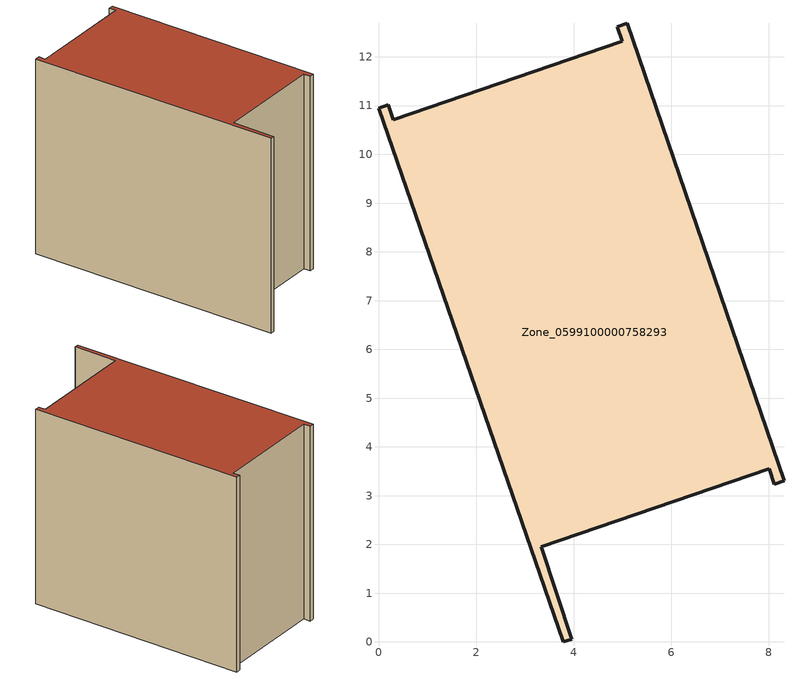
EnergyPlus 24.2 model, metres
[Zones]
Zone_0599100000758293
 floor ground (C_G): 8.32,3.31 8.12,3.24 8.01,3.55 3.33,1.95 3.96,0.06 3.79,0 0,10.94 0.2,11.01 0.31,10.71 5,12.31 4.9,12.62 5.1,12.69 z0
 wall outside (C_F): 3.96,0.06 3.33,1.95 8.01,3.55 8.12,3.24 8.32,3.31 5.1,12.69 4.9,12.62 5,12.31 0.31,10.71 0.2,11.01 0,10.94 3.79,0 3.96,0.06 z0:8.98
 roof outside (C_R): 8.32,3.31 5.1,12.69 4.9,12.62 5,12.31 0.31,10.71 0.2,11.01 0,10.94 3.79,0 3.96,0.06 3.33,1.95 8.01,3.55 8.12,3.24 z8.98
[BUILDING]
Pand.0599100000758293: North Axis=0; Terrain=City; Loads Convergence Tolerance Value=0.04; Temperature Convergence Tolerance Value=0.4; Solar Distribution=FullExterior; Maximum Number of Warmup Days=25; Minimum Number of Warmup Days=1
[Site:Location]
Rotterdam.The.Hague.AP_ZH_NLD Design_Conditions: Latitude=51.96; Longitude=4.45; Time Zone=1; Elevation=-4.5
[SITE:GROUNDTEMPERATURE:BUILDINGSURFACE]
18, 18, 18, 18, 18, 18, 18, 18, 18, 18, 18, 18
[MATERIAL] Thermal Absorptance=0.9; Solar Absorptance=0.7; Visible Absorptance=0.7
Name | Roughness | Thickness | Conductivity | Density | Specific Heat
G.TI.2006-2014 | MediumSmooth | 0.15 | 0.06 | 540 | 1210
F.TI.2006-2014 | Rough | 0.3 | 0.12 | 1920 | 840
R.TI.2006-2014 | MediumRough | 0.2 | 0.08 | 1500 | 1000
[CONSTRUCTION]
C_G: G.TI.2006-2014
C_F: F.TI.2006-2014
C_R: R.TI.2006-2014
[ZONE]
Zone_0599100000758293: Type=1; Multiplier=1; Ceiling Height=Autocalculate; Volume=Autocalculate; Floor Area=autocalculate; Part of Total Floor Area=Yes
[ZONEINFILTRATION:DESIGNFLOWRATE]
Infil_Zone_0599100000758293: Zone or ZoneList or Space or SpaceList=Zone_0599100000758293; Schedule=AlwaysOn; Design Flow Rate Calculation Method=Flow/Area; Flow Rate per Floor Area=0.0015; Constant Term Coefficient=1; Temperature Term Coefficient=0; Velocity Term Coefficient=0; Velocity Squared Term Coefficient=0
[HVACTEMPLATE:ZONE:IDEALLOADSAIRSYSTEM]
Zone_0599100000758293: Maximum Heating Supply Air Temperature=50; Minimum Cooling Supply Air Temperature=13; Maximum Heating Supply Air Humidity Ratio=0.0156; Minimum Cooling Supply Air Humidity Ratio=0.0077; Heating Limit=NoLimit; Cooling Limit=NoLimit; Dehumidification Control Type=ConstantSensibleHeatRatio; Cooling Sensible Heat Ratio=0.7; Dehumidification Setpoint=60; Humidification Control Type=None; Humidification Setpoint=30; Outdoor Air Method=None; Outdoor Air Flow Rate per Person=0.00944; Outdoor Air Flow Rate per Zone Floor Area=0; Outdoor Air Flow Rate per Zone=0; Demand Controlled Ventilation Type=None; Outdoor Air Economizer Type=NoEconomizer; Heat Recovery Type=None; Sensible Heat Recovery Effectiveness=0.7; Latent Heat Recovery Effectiveness=0.65
[ZONECONTROL:THERMOSTAT]
ThermostatControl_Zone_0599100000758293: Zone or ZoneList=Zone_0599100000758293; Control Type Schedule=DualSetpointControlType; Control 1=Thermostat_Zone_0599100000758293; Temperature Difference Between Cutout And Setpoint=0
[THERMOSTATSETPOINT:DUALSETPOINT]
Thermostat_Zone_0599100000758293: Heating Setpoint Temperature Schedule=HeatingSetpoint_Zone_0599100000758293; Cooling Setpoint Temperature Schedule=CoolingSetpoint_Zone_0599100000758293
[SCHEDULE:COMPACT]
HeatingSetpoint_Zone_0599100000758293: Through: 12/31, For: AllDays, Until: 24:00, 21
CoolingSetpoint_Zone_0599100000758293: Through: 12/31, For: AllDays, Until: 24:00, 24
DualSetpointControlType: Through: 12/31, For: AllDays, Until: 24:00, 4
AlwaysOn: Through: 12/31, For: AllDays, Until: 24:00, 1
